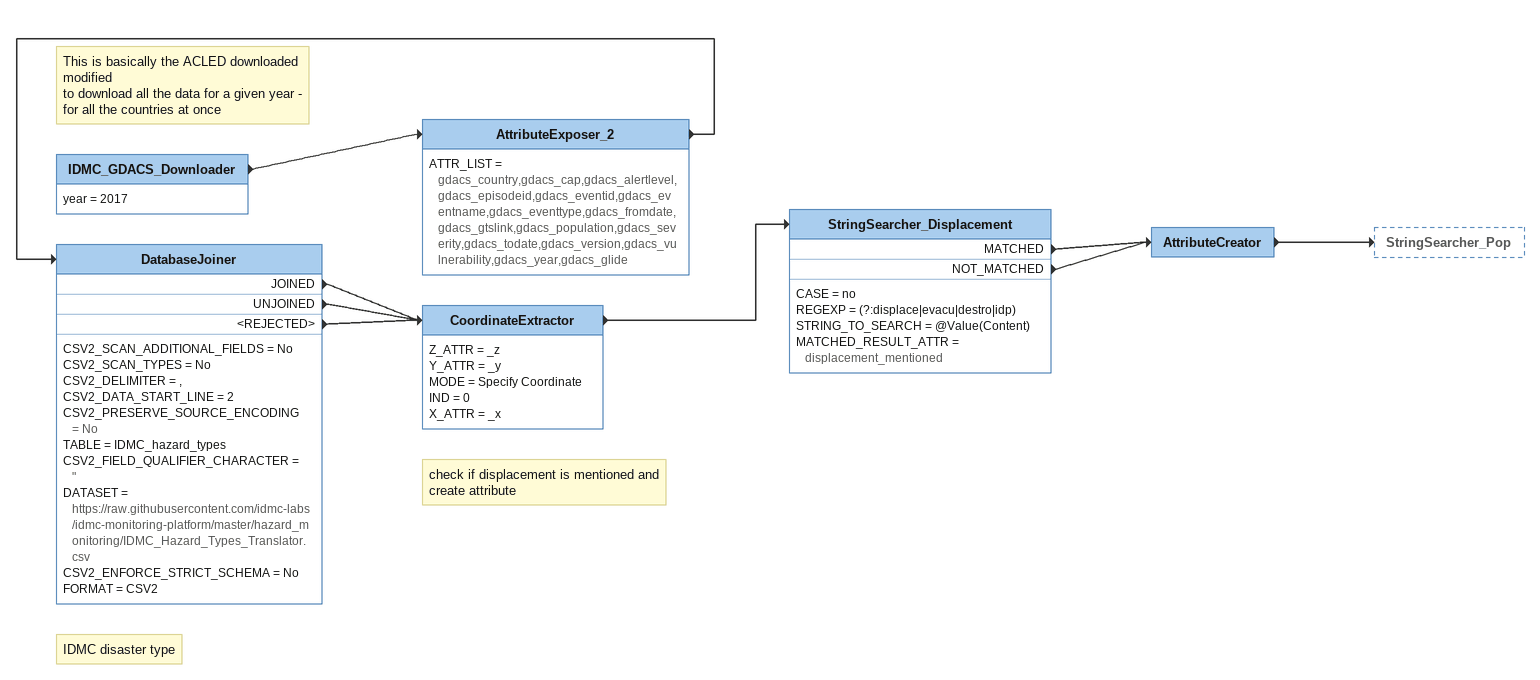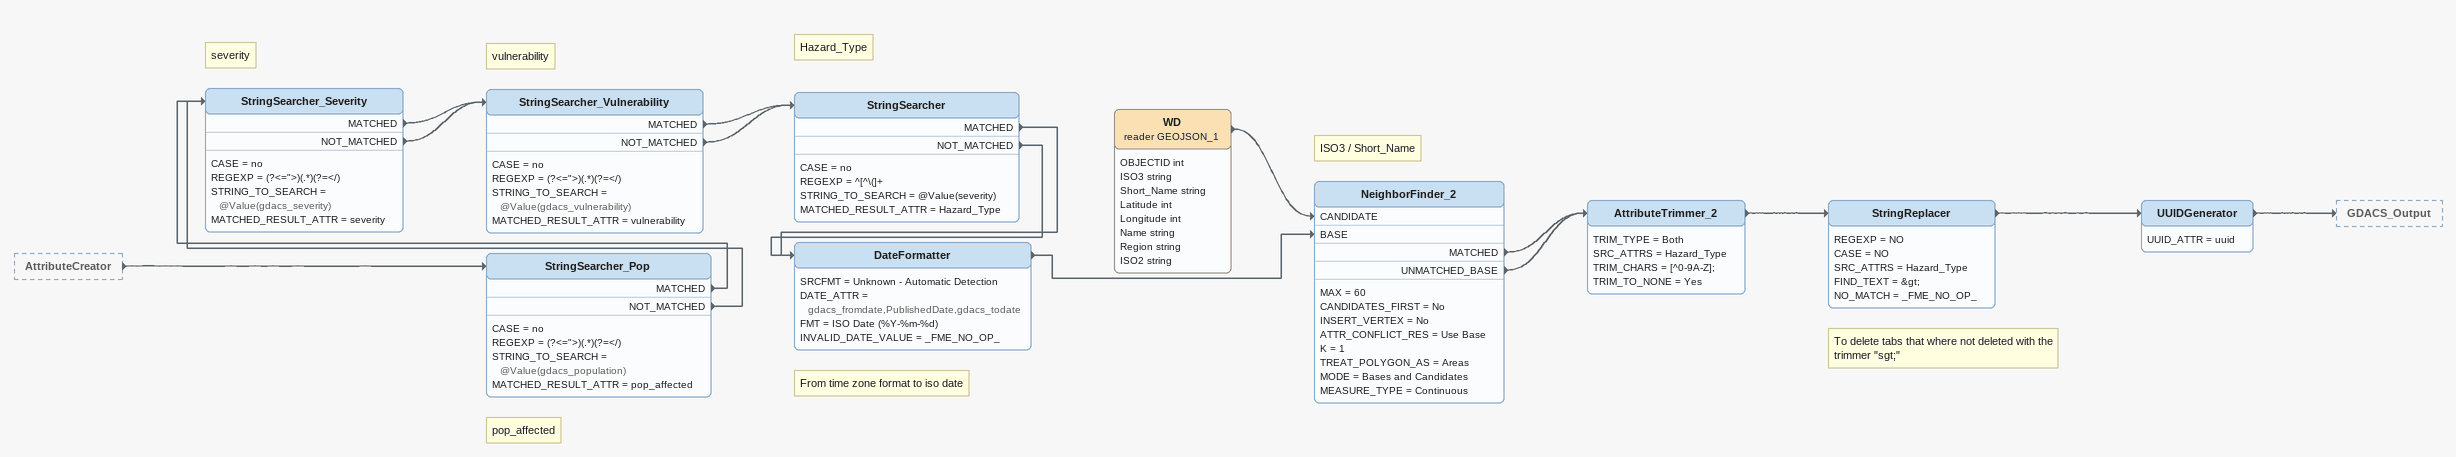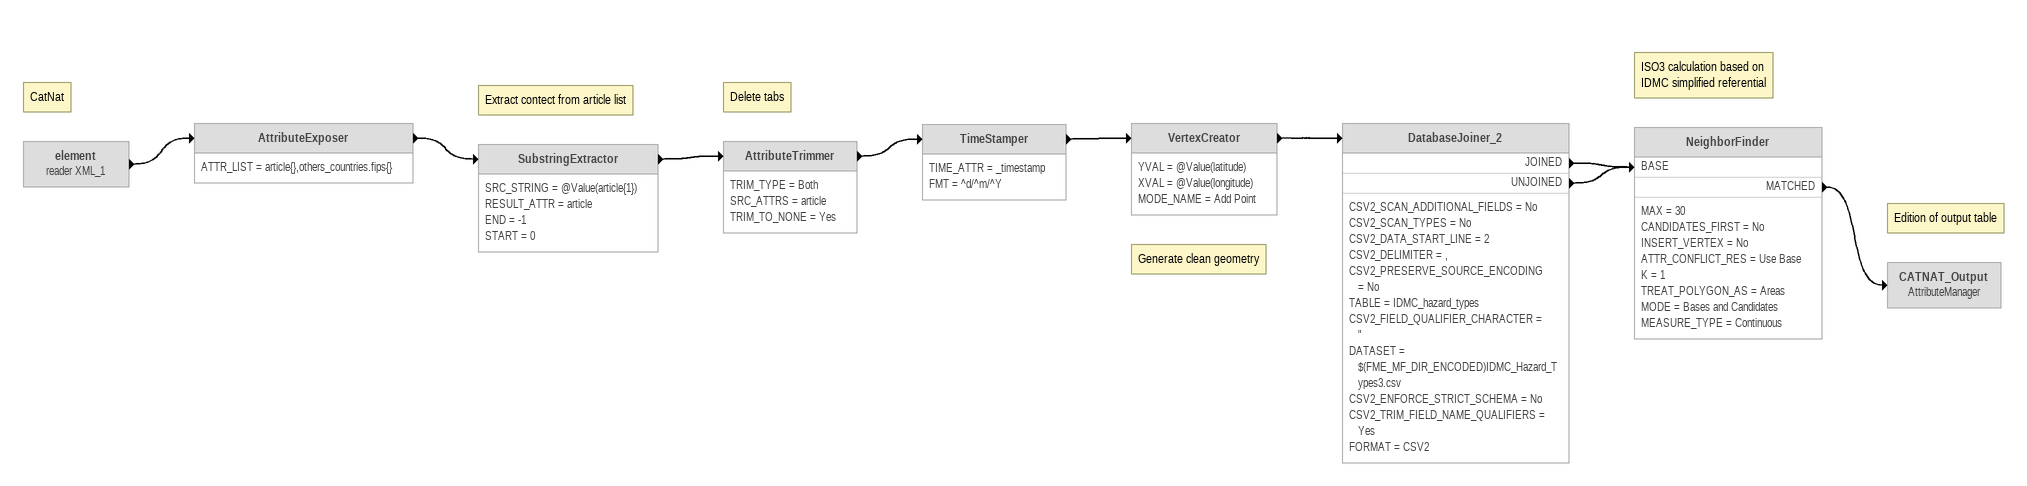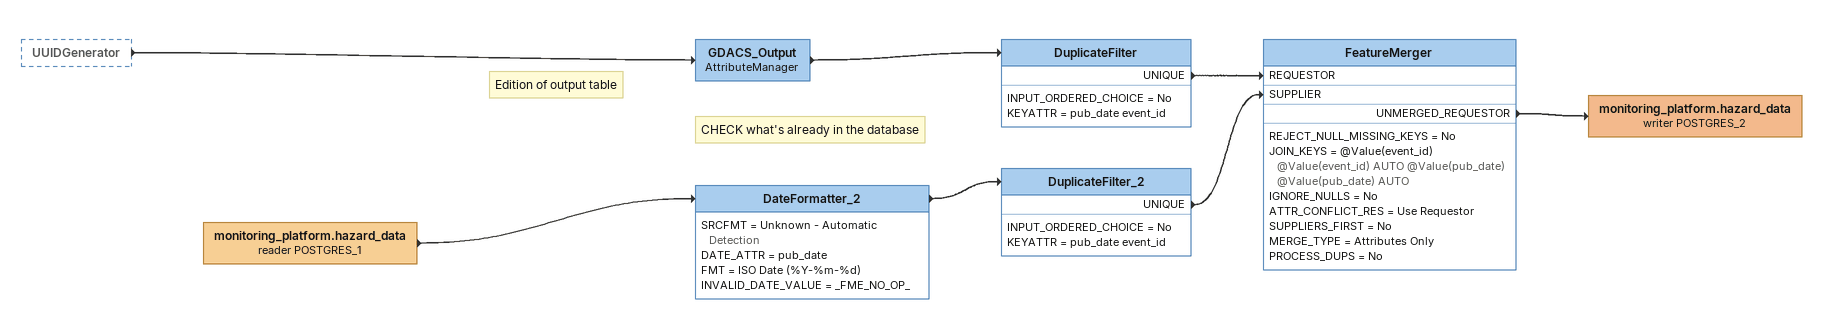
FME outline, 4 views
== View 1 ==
Note: This is basically the ACLED downloaded modified / to download all the data for a given year - for all the countries at once
IDMC_GDACS_Downloader
    year = 2017
    -> AttributeExposer_2
AttributeExposer_2
    ATTR_LIST = gdacs_country,gdacs_cap,gdacs_alertlevel,gdacs_episodeid,gdacs_eventid,gdacs_eventname,gdacs_eventtype,gdacs_fromdate,gdacs_gtslink,gdacs_population,gdacs_severity,gdacs_todate,gdacs_version,gdacs_vulnerability,gdacs_year,gdacs_glide
    -> DatabaseJoiner
Note: IDMC disaster type
DatabaseJoiner
    CSV2_SCAN_ADDITIONAL_FIELDS = No
    CSV2_SCAN_TYPES = No
    CSV2_DELIMITER = ,
    CSV2_DATA_START_LINE = 2
    CSV2_PRESERVE_SOURCE_ENCODING = No
    TABLE = IDMC_hazard_types
    CSV2_FIELD_QUALIFIER_CHARACTER = "
    DATASET = https://raw.githubusercontent.com/idmc-labs/idmc-monitoring-platform/master/hazard_monitoring/IDMC_Hazard_Types_Translator.csv
    CSV2_ENFORCE_STRICT_SCHEMA = No
    FORMAT = CSV2
    JOINED -> CoordinateExtractor
    UNJOINED -> CoordinateExtractor
    <REJECTED> -> CoordinateExtractor
CoordinateExtractor
    Z_ATTR = _z
    Y_ATTR = _y
    MODE = Specify Coordinate
    IND = 0
    X_ATTR = _x
    -> StringSearcher_Displacement
Note: check if displacement is mentioned and create attribute
StringSearcher_Displacement
    CASE = no
    REGEXP = (?:displace|evacu|destro|idp)
    STRING_TO_SEARCH = @Value(Content)
    MATCHED_RESULT_ATTR = displacement_mentioned
    MATCHED -> AttributeCreator
    NOT_MATCHED -> AttributeCreator
AttributeCreator
    -> StringSearcher_Pop

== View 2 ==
AttributeCreator [outside]
    -> StringSearcher_Pop
Note: pop_affected
StringSearcher_Pop
    CASE = no
    REGEXP = (?<=">)(.*)(?=</)
    STRING_TO_SEARCH = @Value(gdacs_population)
    MATCHED_RESULT_ATTR = pop_affected
    MATCHED -> StringSearcher_Severity
    NOT_MATCHED -> StringSearcher_Severity
Note: severity
StringSearcher_Severity
    CASE = no
    REGEXP = (?<=">)(.*)(?=</)
    STRING_TO_SEARCH = @Value(gdacs_severity)
    MATCHED_RESULT_ATTR = severity
    MATCHED -> StringSearcher_Vulnerability
    NOT_MATCHED -> StringSearcher_Vulnerability
Note: vulnerability
StringSearcher_Vulnerability
    CASE = no
    REGEXP = (?<=">)(.*)(?=</)
    STRING_TO_SEARCH = @Value(gdacs_vulnerability)
    MATCHED_RESULT_ATTR = vulnerability
    MATCHED -> StringSearcher
    NOT_MATCHED -> StringSearcher
Note: Hazard_Type
StringSearcher
    CASE = no
    REGEXP = ^[^\(]+
    STRING_TO_SEARCH = @Value(severity)
    MATCHED_RESULT_ATTR = Hazard_Type
    MATCHED -> DateFormatter
    NOT_MATCHED -> DateFormatter
Note: From time zone format to iso date
DateFormatter
    SRCFMT = Unknown - Automatic Detection
    DATE_ATTR = gdacs_fromdate,PublishedDate,gdacs_todate
    FMT = ISO Date (%Y-%m-%d)
    INVALID_DATE_VALUE = _FME_NO_OP_
    -> NeighborFinder_2 [BASE]
WD (reader GEOJSON_1)
    attributes: OBJECTID int, ISO3 string, Short_Name string, Latitude int, Longitude int, Name string, Region string, ISO2 string
    -> NeighborFinder_2 [CANDIDATE]
Note: ISO3 / Short_Name
NeighborFinder_2
    MAX = 60
    CANDIDATES_FIRST = No
    INSERT_VERTEX = No
    ATTR_CONFLICT_RES = Use Base
    K = 1
    TREAT_POLYGON_AS = Areas
    MODE = Bases and Candidates
    MEASURE_TYPE = Continuous
    MATCHED -> AttributeTrimmer_2
    UNMATCHED_BASE -> AttributeTrimmer_2
AttributeTrimmer_2
    TRIM_TYPE = Both
    SRC_ATTRS = Hazard_Type
    TRIM_CHARS = [^0-9A-Z];
    TRIM_TO_NONE = Yes
    -> StringReplacer
Note: To delete tabs that where not deleted with the trimmer "sgt;"
StringReplacer
    REGEXP = NO
    CASE = NO
    SRC_ATTRS = Hazard_Type
    FIND_TEXT = &gt;
    NO_MATCH = _FME_NO_OP_
    -> UUIDGenerator
UUIDGenerator
    UUID_ATTR = uuid
    -> GDACS_Output

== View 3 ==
Note: CatNat
element (reader XML_1) [off]
    -> AttributeExposer
AttributeExposer [off]
    ATTR_LIST = article{},others_countries.fips{}
    -> SubstringExtractor
Note: Extract contect from article list
SubstringExtractor [off]
    SRC_STRING = @Value(article{1})
    RESULT_ATTR = article
    END = -1
    START = 0
    -> AttributeTrimmer
Note: Delete tabs
AttributeTrimmer [off]
    TRIM_TYPE = Both
    SRC_ATTRS = article
    TRIM_TO_NONE = Yes
    -> TimeStamper
TimeStamper [off]
    TIME_ATTR = _timestamp
    FMT = ^d/^m/^Y
    -> VertexCreator
Note: Generate clean geometry
VertexCreator [off]
    YVAL = @Value(latitude)
    XVAL = @Value(longitude)
    MODE_NAME = Add Point
    -> DatabaseJoiner_2
DatabaseJoiner_2 [off]
    CSV2_SCAN_ADDITIONAL_FIELDS = No
    CSV2_SCAN_TYPES = No
    CSV2_DATA_START_LINE = 2
    CSV2_DELIMITER = ,
    CSV2_PRESERVE_SOURCE_ENCODING = No
    TABLE = IDMC_hazard_types
    CSV2_FIELD_QUALIFIER_CHARACTER = "
    DATASET = $(FME_MF_DIR_ENCODED)IDMC_Hazard_Types3.csv
    CSV2_ENFORCE_STRICT_SCHEMA = No
    CSV2_TRIM_FIELD_NAME_QUALIFIERS = Yes
    FORMAT = CSV2
    JOINED -> NeighborFinder [BASE]
    UNJOINED -> NeighborFinder [BASE]
Note: ISO3 calculation based on / IDMC simplified referential
NeighborFinder [off]
    MAX = 30
    CANDIDATES_FIRST = No
    INSERT_VERTEX = No
    ATTR_CONFLICT_RES = Use Base
    K = 1
    TREAT_POLYGON_AS = Areas
    MODE = Bases and Candidates
    MEASURE_TYPE = Continuous
    MATCHED -> CATNAT_Output
Note: Edition of output table
CATNAT_Output: AttributeManager [off]

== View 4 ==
UUIDGenerator [outside]
    -> GDACS_Output
Note: Edition of output table
Note: CHECK what's already in the database
GDACS_Output: AttributeManager
    -> DuplicateFilter
DuplicateFilter
    INPUT_ORDERED_CHOICE = No
    KEYATTR = pub_date event_id
    UNIQUE -> FeatureMerger [REQUESTOR]
monitoring_platform.hazard_data (reader POSTGRES_1)
    -> DateFormatter_2
DateFormatter_2
    SRCFMT = Unknown - Automatic Detection
    DATE_ATTR = pub_date
    FMT = ISO Date (%Y-%m-%d)
    INVALID_DATE_VALUE = _FME_NO_OP_
    -> DuplicateFilter_2
DuplicateFilter_2
    INPUT_ORDERED_CHOICE = No
    KEYATTR = pub_date event_id
    UNIQUE -> FeatureMerger [SUPPLIER]
FeatureMerger
    REJECT_NULL_MISSING_KEYS = No
    JOIN_KEYS = @Value(event_id) @Value(event_id) AUTO @Value(pub_date) @Value(pub_date) AUTO
    IGNORE_NULLS = No
    ATTR_CONFLICT_RES = Use Requestor
    SUPPLIERS_FIRST = No
    MERGE_TYPE = Attributes Only
    PROCESS_DUPS = No
    UNMERGED_REQUESTOR -> monitoring_platform.hazard_data (writer POSTGRES_2)
monitoring_platform.hazard_data (writer POSTGRES_2)
